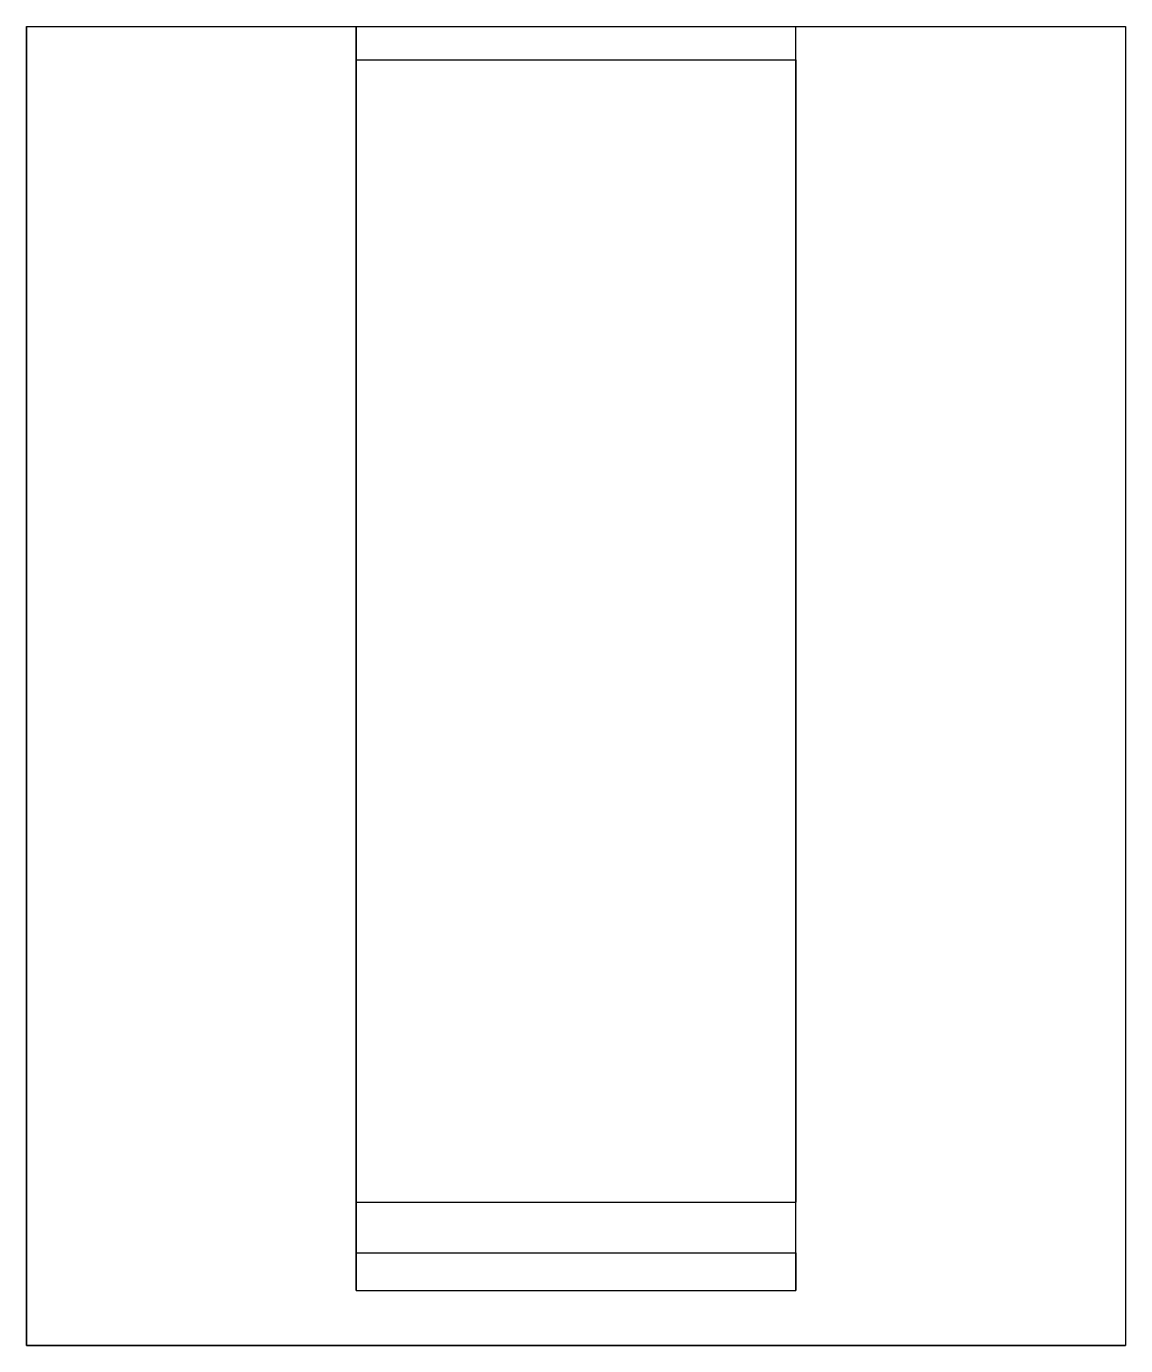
# Model space of a CAD drawing. Extents: x 0 to 10, y -12 to 0.
import ezdxf

# ---------------------------------------------------------------- set-up
doc = ezdxf.new("R2010")
doc.units = 0
doc.layers.get('0').update_dxf_attribs({"linetype": 'CONTINUOUS'})

# ---------------------------------------------------------------- blocks, each defined once
blk = doc.blocks.new('*U5')
at = {"color": 7}
for p, q in [((0, 5, 10), (12, 5, 10)), ((0, 5), (0, 5, 10)), ((0, 5, 10), (0, 0, 10)), ((0, 5), (0, 0)), ((12, 5), (0, 5)), ((0.303848, 5, 7), (10.696152, 5, 7)), ((10.696152, 5, 3), (0.303848, 5, 3)), ((0.303848, 5, 3), (0.303848, 5, 7)), ((10.696152, 5, 3), (10.696152, 5, 7)), ((12, 5), (12, 5, 10)), ((12, 5, 10), (12, 0, 10)), ((12, 0), (12, 5)), ((0, 0, 7), (0, 4.397916, 7)), ((0, 4.397916, 3), (0, 0, 3)), ((0, 4.397916, 3), (0, 4.397916, 7)), ((11.5, 2, 3), (11.5, 2, 7)), ((0, 0, 7), (0, 0, 10)), ((0, 0), (0, 0, 3)), ((0, 0, 10), (12, 0, 10)), ((0, 0), (12, 0)), ((11.156854, 0, 7), (0, 0, 7)), ((0, 0, 3), (11.156854, 0, 3)), ((11.156854, 0, 3), (11.156854, 0, 7)), ((12, 0, 10), (12, 0))]:
    blk.add_line(p, q, dxfattribs=at)
for centre, start, end in [((5.5, 2, 3), 150, 156.443536), ((5.5, 2, 7), 150, 156.443536), ((5.5, 2, 3), 340.528779, 30), ((5.5, 2, 7), 340.528779, 30)]:
    blk.add_arc(centre, 6, start, end, dxfattribs=at)

msp = doc.modelspace()

# ---------------------------------------------------------------- block references
at = {"extrusion": (1, -1e-16, -2e-16), "rotation": 180}
msp.add_blockref('*U5', (0, 0), dxfattribs=at)

doc.saveas('drawing.dxf')
